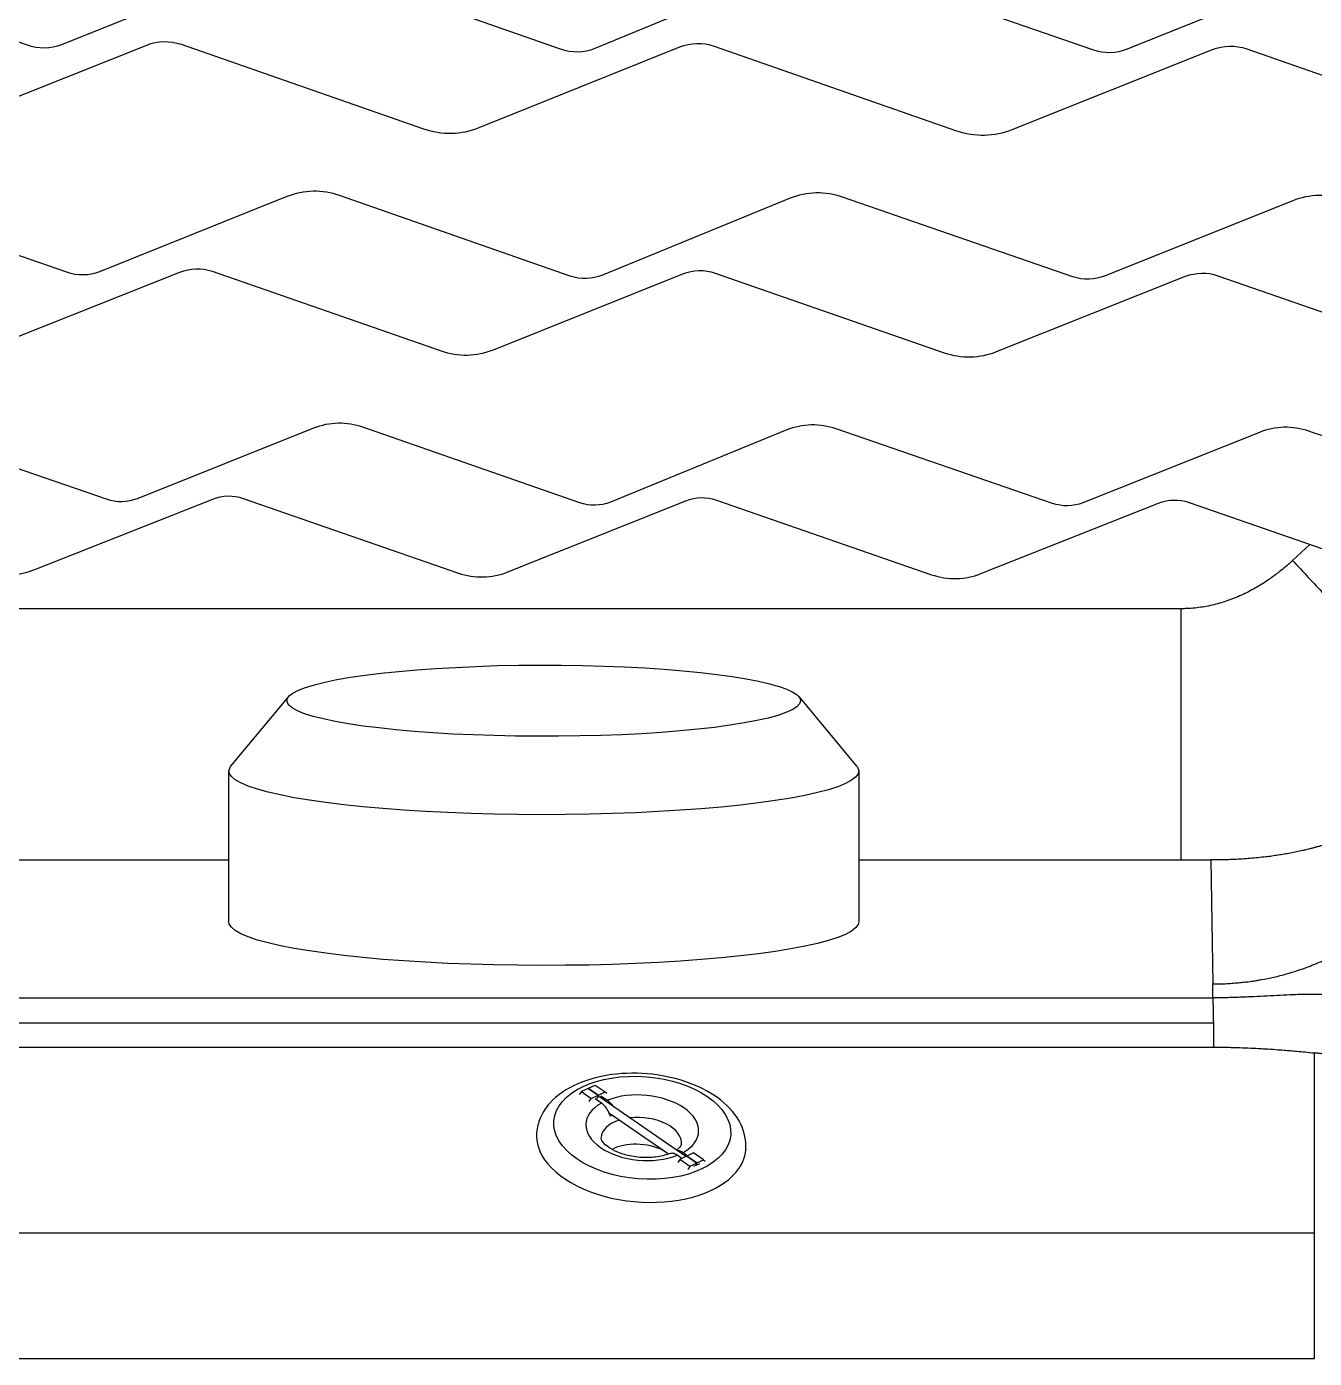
# Model space of a CAD drawing. Header units: inches. Extents: x 2 to 86, y -22 to 129.
# Drawn here: x 40.43 to 50.41, y 24.63 to 34.95 of the extents above; entities that cross this region are included whole.
import ezdxf

# ---------------------------------------------------------------- set-up
doc = ezdxf.new("R2010")
doc.units = ezdxf.units.IN
doc.header["$MEASUREMENT"] = 0
doc.layers.add('1', color=4, linetype='Continuous')
doc.layers.add('BDIM_CYAN', color=4, linetype='Continuous')

# ---------------------------------------------------------------- blocks, each defined once
blk = doc.blocks.new('suction fitg')
at = {"layer": 'BDIM_CYAN'}
for p, q in [((-78.508, 36.39), (-78.061, 36.928)), ((-74.107, 36.928), (-73.66, 36.39)), ((-78.524, 35.183), (-78.524, 36.352)), ((-73.644, 36.352), (-73.644, 35.183))]:
    blk.add_line(p, q, dxfattribs=at)
at = {"layer": 'BDIM_CYAN', "flags": 128}
for points in [[(-76.445, 37.168), (-76.28, 37.171), (-76.114, 37.172), (-75.947, 37.172), (-75.782, 37.169), (-75.618, 37.165), (-75.458, 37.158), (-75.302, 37.15), (-75.152, 37.14), (-75.008, 37.128), (-74.871, 37.115), (-74.744, 37.1), (-74.625, 37.084), (-74.517, 37.066), (-74.42, 37.048), (-74.334, 37.028), (-74.261, 37.007), (-74.201, 36.986), (-74.154, 36.963), (-74.12, 36.941), (-74.1, 36.918), (-74.094, 36.895), (-74.102, 36.872), (-74.124, 36.849), (-74.16, 36.826), (-74.209, 36.804), (-74.271, 36.783), (-74.346, 36.762), (-74.433, 36.742), (-74.532, 36.724), (-74.642, 36.706), (-74.761, 36.69), (-74.89, 36.676), (-75.028, 36.663), (-75.173, 36.651), (-75.324, 36.641), (-75.48, 36.633), (-75.641, 36.627), (-75.805, 36.623), (-75.971, 36.621), (-76.138, 36.621), (-76.304, 36.622), (-76.469, 36.626), (-76.631, 36.631), (-76.789, 36.638), (-76.942, 36.647), (-77.089, 36.658), (-77.23, 36.671), (-77.362, 36.685), (-77.485, 36.7), (-77.598, 36.717), (-77.701, 36.736), (-77.792, 36.755), (-77.872, 36.775), (-77.939, 36.796), (-77.992, 36.818), (-78.033, 36.841), (-78.06, 36.863), (-78.073, 36.886), (-78.072, 36.91), (-78.057, 36.933), (-78.028, 36.955), (-77.986, 36.978), (-77.93, 36.999), (-77.861, 37.02), (-77.78, 37.041), (-77.687, 37.06), (-77.583, 37.078), (-77.468, 37.095), (-77.343, 37.11), (-77.21, 37.124), (-77.069, 37.136), (-76.921, 37.147), (-76.766, 37.155), (-76.608, 37.162), (-76.445, 37.168)], [(-73.66, 36.39), (-73.653, 36.381), (-73.644, 36.356), (-73.649, 36.33), (-73.668, 36.305), (-73.7, 36.28), (-73.746, 36.255), (-73.806, 36.23), (-73.879, 36.207), (-73.964, 36.184), (-74.061, 36.163), (-74.17, 36.142), (-74.29, 36.122), (-74.42, 36.104), (-74.56, 36.087), (-74.709, 36.072), (-74.865, 36.059), (-75.028, 36.047), (-75.198, 36.037), (-75.372, 36.028), (-75.551, 36.022), (-75.732, 36.017), (-75.916, 36.014), (-76.1, 36.013), (-76.285, 36.015), (-76.468, 36.018), (-76.649, 36.023), (-76.827, 36.029), (-77.001, 36.038), (-77.169, 36.049), (-77.331, 36.061), (-77.487, 36.075), (-77.634, 36.09), (-77.772, 36.107), (-77.9, 36.126), (-78.018, 36.145), (-78.125, 36.166), (-78.22, 36.188), (-78.303, 36.211), (-78.374, 36.235), (-78.431, 36.259), (-78.475, 36.284), (-78.505, 36.309), (-78.521, 36.335), (-78.523, 36.36), (-78.511, 36.386), (-78.508, 36.39)], [(-73.644, 35.183), (-73.649, 35.162), (-73.668, 35.136), (-73.7, 35.111), (-73.746, 35.086), (-73.806, 35.062), (-73.879, 35.038), (-73.964, 35.016), (-74.061, 34.994), (-74.17, 34.973), (-74.29, 34.954), (-74.42, 34.936), (-74.56, 34.919), (-74.709, 34.904), (-74.865, 34.89), (-75.028, 34.878), (-75.198, 34.868), (-75.372, 34.86), (-75.551, 34.853), (-75.732, 34.848), (-75.916, 34.846), (-76.1, 34.845), (-76.285, 34.846), (-76.468, 34.849), (-76.649, 34.854), (-76.827, 34.861), (-77.001, 34.87), (-77.169, 34.88), (-77.331, 34.892), (-77.487, 34.906), (-77.634, 34.922), (-77.772, 34.939), (-77.9, 34.957), (-78.018, 34.977), (-78.125, 34.998), (-78.22, 35.02), (-78.303, 35.042), (-78.374, 35.066), (-78.431, 35.091), (-78.475, 35.115), (-78.505, 35.141), (-78.521, 35.166), (-78.524, 35.183)]]:
    blk.add_lwpolyline(points, dxfattribs=at)
blk = doc.blocks.new('TEMPPROB555555')
at = {"layer": '1', "extrusion": (8.32667e-17, 0.816497, 0.57735)}
for p, q in [((-0.318, 0.755), (-0.314, 0.757)), ((-0.065, 0.532), (-0.065, 0.548)), ((-0.065, 0.532), (-0.065, 0.438)), ((-0.016, 0.503), (-0.065, 0.532)), ((-0.022, 0.523), (0.022, 0.498)), ((-0.065, 0.438), (-0.016, 0.409)), ((-0.005, 0.509), (-0.016, 0.503)), ((-0.016, 0.503), (-0.016, 0.409)), ((-0.002, 0.507), (-0.013, 0.501)), ((-0.013, 0.501), (-0.013, 0.407)), ((-0.013, 0.501), (0.037, 0.473)), ((-0.007, 0.514), (-0.005, 0.509)), ((-0.005, 0.509), (-0.005, 0.506)), ((0.007, 0.506), (-0.002, 0.507)), ((0.037, 0.473), (0.037, 0.379)), ((0.037, 0.473), (0.065, 0.473)), ((-0.022, 0.369), (-0.022, 0.413)), ((-0.016, 0.409), (-0.013, 0.411)), ((-0.013, 0.407), (0.037, 0.379)), ((-0.009, 0.405), (-0.009, -0.405)), ((0.022, 0.387), (0.022, 0.344)), ((0.037, 0.379), (0.065, 0.379)), ((0.053, 0.282), (0.053, -0.273)), ((-0.065, -0.395), (-0.065, -0.379)), ((-0.016, -0.424), (-0.065, -0.395)), ((-0.065, -0.489), (-0.065, -0.395)), ((-0.022, -0.404), (-0.022, -0.344)), ((-0.012, -0.398), (-0.009, -0.406)), ((-0.008, -0.408), (-0.005, -0.418)), ((0.022, -0.369), (0.022, -0.429)), ((-0.016, -0.518), (-0.065, -0.489)), ((-0.005, -0.418), (-0.016, -0.424)), ((-0.016, -0.518), (-0.016, -0.424)), ((-0.013, -0.425), (-0.002, -0.419)), ((0.037, -0.454), (-0.013, -0.425)), ((-0.013, -0.519), (-0.013, -0.425)), ((-0.005, -0.421), (-0.005, -0.418)), ((-0.002, -0.419), (0.015, -0.421)), ((0.018, -0.421), (0.022, -0.422)), ((0.065, -0.454), (0.037, -0.454)), ((0.037, -0.548), (0.037, -0.454)), ((-0.013, -0.516), (-0.016, -0.518)), ((-0.013, -0.519), (0.037, -0.548)), ((0.037, -0.548), (0.065, -0.548)), ((0.495, -0.653), (0.498, -0.651))]:
    blk.add_line(p, q, dxfattribs=at)
at = {"layer": '1'}
for centre, major_axis, start_param, end_param in [((0.092, 0.053), (0.406, -0.704), 2.356194, 3.141593), ((0.092, 0.053), (0.406, -0.704), 0, 2.356194), ((0, 0), (-0.219, 0.379), -0.714362, 2.285158), ((0.088, 0.051), (-0.156, 0.271), 0, 1.899196), ((0, 0), (-0.219, 0.379), 2.426992, 5.42699), ((0.261, 0.151), (-0.149, 0.259), 0.951605, 2.403948), ((0.088, 0.051), (-0.156, 0.271), 2.194818, 3.141593), ((0.044, 0.025), (-0.165, 0.285), 2.395012, 2.450246)]:
    blk.add_ellipse(centre, major_axis=major_axis, ratio=0.57735, start_param=start_param, end_param=end_param, dxfattribs=at)
blk.add_ellipse((0, 0), major_axis=(-0.344, 0.595), ratio=0.57735, dxfattribs=at)
for points, knots in [([(-0.318, 0.755), (-0.376, 0.721), (-0.422, 0.672), (-0.495, 0.545), (-0.516, 0.465), (-0.527, 0.294), (-0.517, 0.204), (-0.471, 0.016), (-0.434, -0.08), (-0.335, -0.265), (-0.275, -0.351), (-0.141, -0.499), (-0.071, -0.559), (0.084, -0.655), (0.167, -0.688), (0.297, -0.704), (0.342, -0.703), (0.425, -0.686), (0.461, -0.672), (0.495, -0.653)], [0, 0, 0, 0, 0.271623, 0.271623, 0.580145, 0.580145, 0.881972, 0.881972, 1.19265, 1.19265, 1.509274, 1.509274, 1.807319, 1.807319, 2.133768, 2.133768, 2.315176, 2.315176, 2.473214, 2.473214, 2.473214, 2.473214]), ([(-0.068, 0.322), (-0.061, 0.325), (-0.051, 0.326), (-0.029, 0.323), (-0.02, 0.321), (-0.009, 0.317)], [0, 0, 0, 0, 0.2243789, 0.2243789, 0.3591275, 0.3591275, 0.3591275, 0.3591275]), ([(-0.009, 0.323), (-0.011, 0.327), (-0.014, 0.33), (-0.019, 0.343), (-0.022, 0.356), (-0.022, 0.369)], [0.49154017, 0.49154017, 0.49154017, 0.49154017, 0.50971908, 0.50971908, 0.55617109, 0.55617109, 0.55617109, 0.55617109]), ([(0.022, 0.344), (0.022, 0.331), (0.024, 0.318), (0.032, 0.3), (0.039, 0.293), (0.045, 0.288)], [0.18530761, 0.18530761, 0.18530761, 0.18530761, 0.23175845, 0.23175845, 0.2731486, 0.2731486, 0.2731486, 0.2731486]), ([(0.045, 0.288), (0.059, 0.278), (0.074, 0.267), (0.115, 0.23), (0.142, 0.2), (0.19, 0.133), (0.211, 0.096), (0.244, 0.022), (0.256, -0.014), (0.27, -0.078), (0.273, -0.107), (0.272, -0.153), (0.27, -0.172), (0.262, -0.197), (0.257, -0.206), (0.249, -0.216), (0.247, -0.218), (0.245, -0.22)], [0.570407, 0.570407, 0.570407, 0.570407, 0.723241, 0.723241, 1.007309, 1.007309, 1.295998, 1.295998, 1.567709, 1.567709, 1.811716, 1.811716, 2.030079, 2.030079, 2.219126, 2.219126, 2.355731, 2.355731, 2.355731, 2.355731]), ([(-0.022, -0.344), (-0.022, -0.331), (-0.019, -0.315), (-0.014, -0.295), (-0.011, -0.289), (-0.009, -0.283)], [0.18530888, 0.18530888, 0.18530888, 0.18530888, 0.23176088, 0.23176088, 0.24993979, 0.24993979, 0.24993979, 0.24993979]), ([(0.066, -0.255), (0.059, -0.264), (0.053, -0.273), (0.04, -0.295), (0.033, -0.312), (0.024, -0.34), (0.022, -0.356), (0.022, -0.369)], [0.4331987, 0.4331987, 0.4331987, 0.4331987, 0.4632898, 0.4632898, 0.5097148, 0.5097148, 0.5561656, 0.5561656, 0.5561656, 0.5561656])]:
    blk.add_open_spline(points, degree=3, knots=knots, dxfattribs=at)
blk = doc.blocks.new('2020 RHYTHM')
at = {"layer": 'BDIM_CYAN', "color": 3}
for p, q in [((48.001, 29.952), (47.867, 29.827)), ((47.004, 29.453), (36.635, 29.453)), ((36.635, 27.507), (39.625, 27.507)), ((44.505, 27.507), (47.004, 27.507)), ((47.233, 27.507), (47.248, 26.546)), ((37.738, 26.437), (47.25, 26.437)), ((47.253, 26.243), (37.738, 26.243)), ((37.738, 26.056), (47.253, 26.056)), ((48.036, 24.617), (48.036, 26.011)), ((37.738, 24.617), (48.036, 24.617)), ((48.036, 23.644), (48.036, 24.617)), ((37.738, 23.644), (48.036, 23.644))]:
    blk.add_line(p, q, dxfattribs=at)
for points, knots in [([(53.588, 34.09), (53.133, 34.248), (52.694, 34.4), (52.694, 34.4), (52.555, 34.449), (52.4, 34.445), (52.263, 34.39), (52.263, 34.39), (50.717, 33.759), (50.717, 33.759), (50.633, 33.725), (50.537, 33.723), (50.451, 33.753), (50.451, 33.753), (48.557, 34.417), (48.557, 34.417), (48.418, 34.466), (48.263, 34.462), (48.126, 34.408), (48.126, 34.408), (46.586, 33.789), (46.586, 33.789), (46.502, 33.755), (46.406, 33.753), (46.32, 33.783), (46.32, 33.783), (44.43, 34.438), (44.43, 34.438), (44.291, 34.487), (44.136, 34.483), (44, 34.429), (44, 34.429), (42.46, 33.794), (42.46, 33.794), (42.376, 33.76), (42.28, 33.758), (42.194, 33.789), (42.194, 33.789), (40.3, 34.452), (40.3, 34.452), (40.161, 34.501), (40.005, 34.498), (39.869, 34.443), (39.869, 34.443), (38.329, 33.824), (38.329, 33.824), (38.244, 33.791), (38.149, 33.789), (38.063, 33.819), (38.063, 33.819), (36.173, 34.473), (36.173, 34.473), (36.034, 34.522), (35.879, 34.519), (35.742, 34.464), (35.742, 34.464), (34.196, 33.832), (34.196, 33.832), (34.112, 33.799), (34.016, 33.797), (33.93, 33.827), (33.93, 33.827), (32.036, 34.49), (32.036, 34.49), (31.897, 34.539), (31.742, 34.536), (31.605, 34.481), (31.605, 34.481), (30.575, 34.067), (30.2, 33.917)], [0.0944636, 0.0944636, 0.0944636, 0.0944636, 0.1014493, 0.1014493, 0.1014493, 0.115942, 0.115942, 0.115942, 0.1304348, 0.1304348, 0.1304348, 0.1449275, 0.1449275, 0.1449275, 0.1594203, 0.1594203, 0.1594203, 0.173913, 0.173913, 0.173913, 0.1884058, 0.1884058, 0.1884058, 0.2028986, 0.2028986, 0.2028986, 0.2173913, 0.2173913, 0.2173913, 0.2318841, 0.2318841, 0.2318841, 0.2463768, 0.2463768, 0.2463768, 0.2608696, 0.2608696, 0.2608696, 0.2753623, 0.2753623, 0.2753623, 0.2898551, 0.2898551, 0.2898551, 0.3043478, 0.3043478, 0.3043478, 0.3188406, 0.3188406, 0.3188406, 0.3333333, 0.3333333, 0.3333333, 0.3478261, 0.3478261, 0.3478261, 0.3623188, 0.3623188, 0.3623188, 0.3768116, 0.3768116, 0.3768116, 0.3913043, 0.3913043, 0.3913043, 0.4057971, 0.4057971, 0.4057971, 0.4176485, 0.4176485, 0.4176485, 0.4176485]), ([(30.4, 33.73), (30.59, 33.806), (30.725, 33.859), (30.725, 33.859), (30.809, 33.893), (30.905, 33.895), (30.991, 33.865), (30.991, 33.865), (32.87, 33.21), (32.87, 33.21), (33.009, 33.161), (33.164, 33.165), (33.3, 33.219), (33.3, 33.219), (34.862, 33.842), (34.862, 33.842), (34.946, 33.876), (35.042, 33.878), (35.127, 33.848), (35.127, 33.848), (37.007, 33.193), (37.007, 33.193), (37.146, 33.144), (37.301, 33.148), (37.437, 33.202), (37.437, 33.202), (38.989, 33.821), (38.989, 33.821), (39.073, 33.855), (39.168, 33.857), (39.254, 33.827), (39.254, 33.827), (41.134, 33.172), (41.134, 33.172), (41.273, 33.123), (41.428, 33.127), (41.564, 33.181), (41.564, 33.181), (43.119, 33.807), (43.119, 33.807), (43.203, 33.841), (43.299, 33.843), (43.385, 33.813), (43.385, 33.813), (45.264, 33.157), (45.264, 33.157), (45.404, 33.109), (45.558, 33.112), (45.694, 33.167), (45.694, 33.167), (47.246, 33.786), (47.246, 33.786), (47.33, 33.82), (47.426, 33.822), (47.512, 33.792), (47.512, 33.792), (49.391, 33.136), (49.391, 33.136), (49.53, 33.088), (49.685, 33.091), (49.821, 33.146), (49.821, 33.146), (51.383, 33.769), (51.383, 33.769), (51.467, 33.803), (51.563, 33.805), (51.648, 33.775), (51.648, 33.775), (52.282, 33.554), (52.814, 33.368)], [0.5754388, 0.5754388, 0.5754388, 0.5754388, 0.5797101, 0.5797101, 0.5797101, 0.5942029, 0.5942029, 0.5942029, 0.6086957, 0.6086957, 0.6086957, 0.6231884, 0.6231884, 0.6231884, 0.6376812, 0.6376812, 0.6376812, 0.6521739, 0.6521739, 0.6521739, 0.6666667, 0.6666667, 0.6666667, 0.6811594, 0.6811594, 0.6811594, 0.6956522, 0.6956522, 0.6956522, 0.7101449, 0.7101449, 0.7101449, 0.7246377, 0.7246377, 0.7246377, 0.7391304, 0.7391304, 0.7391304, 0.7536232, 0.7536232, 0.7536232, 0.7681159, 0.7681159, 0.7681159, 0.7826087, 0.7826087, 0.7826087, 0.7971014, 0.7971014, 0.7971014, 0.8115942, 0.8115942, 0.8115942, 0.826087, 0.826087, 0.826087, 0.8405797, 0.8405797, 0.8405797, 0.8550725, 0.8550725, 0.8550725, 0.8695652, 0.8695652, 0.8695652, 0.884058, 0.884058, 0.884058, 0.8924738, 0.8924738, 0.8924738, 0.8924738]), ([(52.03, 32.637), (51.943, 32.644), (51.854, 32.63), (51.773, 32.598), (51.773, 32.598), (50.314, 32.003), (50.314, 32.003), (50.234, 31.971), (50.144, 31.969), (50.063, 31.998), (50.063, 31.998), (48.275, 32.623), (48.275, 32.623), (48.143, 32.669), (47.997, 32.666), (47.868, 32.614), (47.868, 32.614), (46.414, 32.032), (46.414, 32.032), (46.335, 32), (46.245, 31.998), (46.163, 32.026), (46.163, 32.026), (44.38, 32.643), (44.38, 32.643), (44.249, 32.689), (44.102, 32.685), (43.973, 32.634), (43.973, 32.634), (42.52, 32.037), (42.52, 32.037), (42.441, 32.005), (42.35, 32.003), (42.269, 32.031), (42.269, 32.031), (40.482, 32.656), (40.482, 32.656), (40.35, 32.702), (40.204, 32.699), (40.075, 32.647), (40.075, 32.647), (38.621, 32.065), (38.621, 32.065), (38.542, 32.033), (38.451, 32.031), (38.37, 32.06), (38.37, 32.06), (36.587, 32.676), (36.587, 32.676), (36.455, 32.722), (36.309, 32.719), (36.18, 32.667), (36.18, 32.667), (34.721, 32.073), (34.721, 32.073), (34.641, 32.041), (34.551, 32.039), (34.47, 32.067), (34.47, 32.067), (32.682, 32.692), (32.682, 32.692), (32.551, 32.738), (32.404, 32.735), (32.276, 32.683), (32.276, 32.683), (32.034, 32.587), (31.749, 32.472)], [0.1067763, 0.1067763, 0.1067763, 0.1067763, 0.115942, 0.115942, 0.115942, 0.1304348, 0.1304348, 0.1304348, 0.1449275, 0.1449275, 0.1449275, 0.1594203, 0.1594203, 0.1594203, 0.173913, 0.173913, 0.173913, 0.1884058, 0.1884058, 0.1884058, 0.2028986, 0.2028986, 0.2028986, 0.2173913, 0.2173913, 0.2173913, 0.2318841, 0.2318841, 0.2318841, 0.2463768, 0.2463768, 0.2463768, 0.2608696, 0.2608696, 0.2608696, 0.2753623, 0.2753623, 0.2753623, 0.2898551, 0.2898551, 0.2898551, 0.3043478, 0.3043478, 0.3043478, 0.3188406, 0.3188406, 0.3188406, 0.3333333, 0.3333333, 0.3333333, 0.3478261, 0.3478261, 0.3478261, 0.3623188, 0.3623188, 0.3623188, 0.3768116, 0.3768116, 0.3768116, 0.3913043, 0.3913043, 0.3913043, 0.4057971, 0.4057971, 0.4057971, 0.4116985, 0.4116985, 0.4116985, 0.4116985]), ([(32.411, 31.855), (32.904, 31.683), (33.469, 31.487), (33.469, 31.487), (33.601, 31.441), (33.747, 31.444), (33.875, 31.496), (33.875, 31.496), (35.349, 32.082), (35.349, 32.082), (35.429, 32.114), (35.519, 32.116), (35.6, 32.088), (35.6, 32.088), (37.374, 31.47), (37.374, 31.47), (37.505, 31.425), (37.651, 31.428), (37.78, 31.479), (37.78, 31.479), (39.244, 32.062), (39.244, 32.062), (39.324, 32.094), (39.414, 32.096), (39.495, 32.068), (39.495, 32.068), (41.269, 31.451), (41.269, 31.451), (41.4, 31.405), (41.546, 31.408), (41.675, 31.46), (41.675, 31.46), (43.143, 32.049), (43.143, 32.049), (43.222, 32.08), (43.312, 32.082), (43.393, 32.054), (43.393, 32.054), (45.167, 31.437), (45.167, 31.437), (45.299, 31.391), (45.445, 31.395), (45.573, 31.446), (45.573, 31.446), (47.038, 32.029), (47.038, 32.029), (47.117, 32.06), (47.207, 32.063), (47.288, 32.034), (47.288, 32.034), (49.062, 31.417), (49.062, 31.417), (49.193, 31.371), (49.339, 31.375), (49.468, 31.426), (49.468, 31.426), (50.942, 32.013), (50.942, 32.013), (51.021, 32.044), (51.112, 32.046), (51.193, 32.018), (51.193, 32.018), (51.24, 32.002), (51.319, 31.974)], [0.6005102, 0.6005102, 0.6005102, 0.6005102, 0.6086957, 0.6086957, 0.6086957, 0.6231884, 0.6231884, 0.6231884, 0.6376812, 0.6376812, 0.6376812, 0.6521739, 0.6521739, 0.6521739, 0.6666667, 0.6666667, 0.6666667, 0.6811594, 0.6811594, 0.6811594, 0.6956522, 0.6956522, 0.6956522, 0.7101449, 0.7101449, 0.7101449, 0.7246377, 0.7246377, 0.7246377, 0.7391304, 0.7391304, 0.7391304, 0.7536232, 0.7536232, 0.7536232, 0.7681159, 0.7681159, 0.7681159, 0.7826087, 0.7826087, 0.7826087, 0.7971014, 0.7971014, 0.7971014, 0.8115942, 0.8115942, 0.8115942, 0.826087, 0.826087, 0.826087, 0.8405797, 0.8405797, 0.8405797, 0.8550725, 0.8550725, 0.8550725, 0.8695652, 0.8695652, 0.8695652, 0.884058, 0.884058, 0.884058, 0.8864226, 0.8864226, 0.8864226, 0.8864226]), ([(49.52, 30.296), (49.104, 30.441), (47.993, 30.829), (47.993, 30.829), (47.869, 30.872), (47.731, 30.869), (47.61, 30.82), (47.61, 30.82), (46.243, 30.274), (46.243, 30.274), (46.168, 30.245), (46.083, 30.243), (46.007, 30.269), (46.007, 30.269), (44.33, 30.847), (44.33, 30.847), (44.206, 30.89), (44.068, 30.887), (43.947, 30.839), (43.947, 30.839), (42.581, 30.279), (42.581, 30.279), (42.506, 30.249), (42.421, 30.247), (42.344, 30.274), (42.344, 30.274), (40.663, 30.86), (40.663, 30.86), (40.54, 30.903), (40.402, 30.9), (40.281, 30.852), (40.281, 30.852), (38.914, 30.306), (38.914, 30.306), (38.839, 30.276), (38.754, 30.274), (38.677, 30.301), (38.677, 30.301), (37, 30.879), (37, 30.879), (36.877, 30.922), (36.739, 30.919), (36.618, 30.87), (36.618, 30.87), (35.246, 30.313), (35.246, 30.313), (35.171, 30.283), (35.086, 30.281), (35.009, 30.308), (35.009, 30.308), (33.943, 30.68), (33.509, 30.831)], [0.1476377, 0.1476377, 0.1476377, 0.1476377, 0.1594203, 0.1594203, 0.1594203, 0.173913, 0.173913, 0.173913, 0.1884058, 0.1884058, 0.1884058, 0.2028986, 0.2028986, 0.2028986, 0.2173913, 0.2173913, 0.2173913, 0.2318841, 0.2318841, 0.2318841, 0.2463768, 0.2463768, 0.2463768, 0.2608696, 0.2608696, 0.2608696, 0.2753623, 0.2753623, 0.2753623, 0.2898551, 0.2898551, 0.2898551, 0.3043478, 0.3043478, 0.3043478, 0.3188406, 0.3188406, 0.3188406, 0.3333333, 0.3333333, 0.3333333, 0.3478261, 0.3478261, 0.3478261, 0.3623188, 0.3623188, 0.3623188, 0.3768116, 0.3768116, 0.3768116, 0.3883539, 0.3883539, 0.3883539, 0.3883539]), ([(34.587, 29.826), (34.936, 29.964), (35.837, 30.322), (35.837, 30.322), (35.911, 30.351), (35.996, 30.353), (36.072, 30.327), (36.072, 30.327), (37.741, 29.748), (37.741, 29.748), (37.864, 29.705), (38.001, 29.708), (38.122, 29.757), (38.122, 29.757), (39.5, 30.303), (39.5, 30.303), (39.574, 30.333), (39.659, 30.335), (39.735, 30.308), (39.735, 30.308), (41.404, 29.729), (41.404, 29.729), (41.527, 29.687), (41.664, 29.69), (41.785, 29.738), (41.785, 29.738), (43.166, 30.29), (43.166, 30.29), (43.241, 30.32), (43.325, 30.322), (43.402, 30.295), (43.402, 30.295), (45.07, 29.717), (45.07, 29.717), (45.194, 29.674), (45.331, 29.677), (45.452, 29.725), (45.452, 29.725), (46.829, 30.272), (46.829, 30.272), (46.904, 30.301), (46.988, 30.303), (47.065, 30.277), (47.065, 30.277), (48.733, 29.698), (48.733, 29.698), (48.771, 29.685), (48.81, 29.676), (48.849, 29.672)], [0.626001, 0.626001, 0.626001, 0.626001, 0.6376812, 0.6376812, 0.6376812, 0.6521739, 0.6521739, 0.6521739, 0.6666667, 0.6666667, 0.6666667, 0.6811594, 0.6811594, 0.6811594, 0.6956522, 0.6956522, 0.6956522, 0.7101449, 0.7101449, 0.7101449, 0.7246377, 0.7246377, 0.7246377, 0.7391304, 0.7391304, 0.7391304, 0.7536232, 0.7536232, 0.7536232, 0.7681159, 0.7681159, 0.7681159, 0.7826087, 0.7826087, 0.7826087, 0.7971014, 0.7971014, 0.7971014, 0.8115942, 0.8115942, 0.8115942, 0.826087, 0.826087, 0.826087, 0.8405797, 0.8405797, 0.8405797, 0.8450148, 0.8450148, 0.8450148, 0.8450148]), ([(47.867, 29.827), (47.86, 29.82), (47.845, 29.807), (47.815, 29.78), (47.784, 29.754), (47.752, 29.73), (47.728, 29.711), (47.711, 29.699), (47.701, 29.692), (47.697, 29.689), (47.69, 29.684), (47.667, 29.668), (47.629, 29.643), (47.578, 29.613), (47.525, 29.584), (47.452, 29.549), (47.378, 29.519), (47.301, 29.495), (47.243, 29.48), (47.184, 29.468), (47.124, 29.46), (47.074, 29.455), (47.034, 29.454), (47.014, 29.453), (47.004, 29.453)], [0, 0, 0, 0, 0.03125, 0.0625, 0.125, 0.15625, 0.1875, 0.21875, 0.222656, 0.226562, 0.234375, 0.25, 0.3125, 0.375, 0.4375, 0.5, 0.625, 0.6875, 0.75, 0.8125, 0.875, 0.9375, 0.96875, 1, 1, 1, 1]), ([(48.818, 28.012), (48.812, 28.006), (48.8, 27.996), (48.782, 27.98), (48.764, 27.964), (48.745, 27.949), (48.726, 27.934), (48.707, 27.92), (48.688, 27.905), (48.668, 27.891), (48.649, 27.878), (48.629, 27.864), (48.609, 27.851), (48.588, 27.838), (48.568, 27.825), (48.547, 27.813), (48.527, 27.801), (48.506, 27.789), (48.485, 27.777), (48.463, 27.766), (48.442, 27.755), (48.421, 27.744), (48.399, 27.734), (48.377, 27.724), (48.355, 27.714), (48.333, 27.704), (48.311, 27.695), (48.289, 27.686), (48.266, 27.677), (48.244, 27.668), (48.221, 27.66), (48.199, 27.652), (48.176, 27.644), (48.153, 27.636), (48.13, 27.629), (48.107, 27.622), (48.084, 27.615), (48.061, 27.609), (48.038, 27.602), (48.015, 27.596), (47.991, 27.59), (47.968, 27.585), (47.944, 27.579), (47.921, 27.574), (47.897, 27.569), (47.874, 27.564), (47.85, 27.559), (47.826, 27.555), (47.803, 27.551), (47.779, 27.547), (47.755, 27.543), (47.731, 27.54), (47.707, 27.536), (47.683, 27.533), (47.647, 27.529), (47.599, 27.523), (47.538, 27.518), (47.477, 27.513), (47.417, 27.51), (47.356, 27.508), (47.295, 27.507), (47.254, 27.507), (47.233, 27.507)], [0, 0, 0, 0, 0.014149, 0.028298, 0.042447, 0.056597, 0.070747, 0.084898, 0.099049, 0.1132, 0.127351, 0.141501, 0.155652, 0.169804, 0.183955, 0.198107, 0.212259, 0.226412, 0.240565, 0.254717, 0.26887, 0.283022, 0.297175, 0.311327, 0.32548, 0.339632, 0.353784, 0.367935, 0.382085, 0.396235, 0.410383, 0.424532, 0.438681, 0.452829, 0.466978, 0.481127, 0.495277, 0.509426, 0.523576, 0.537727, 0.551878, 0.56603, 0.580182, 0.594334, 0.608487, 0.622639, 0.636791, 0.650943, 0.665095, 0.679247, 0.693399, 0.707551, 0.721703, 0.735854, 0.750005, 0.785718, 0.821429, 0.857141, 0.892854, 0.928569, 0.964285, 1, 1, 1, 1]), ([(47.004, 27.507), (47.023, 27.507), (47.06, 27.507), (47.116, 27.507), (47.175, 27.507), (47.214, 27.507), (47.233, 27.507)], [0, 0, 0, 0, 0.2406797, 0.4875685, 0.7406732, 1, 1, 1, 1]), ([(47.248, 26.546), (47.258, 26.546), (47.276, 26.546), (47.304, 26.546), (47.331, 26.547), (47.357, 26.548), (47.383, 26.55), (47.408, 26.552), (47.432, 26.554), (47.456, 26.556), (47.479, 26.558), (47.502, 26.561), (47.524, 26.563), (47.545, 26.566), (47.566, 26.569), (47.586, 26.572), (47.605, 26.576), (47.684, 26.589), (47.813, 26.619), (47.973, 26.671), (48.105, 26.726), (48.219, 26.781), (48.306, 26.831), (48.371, 26.871), (48.415, 26.901), (48.459, 26.931), (48.502, 26.963), (48.544, 26.997), (48.587, 27.032), (48.614, 27.057), (48.628, 27.069)], [0, 0, 0, 0, 0.018649, 0.036888, 0.054719, 0.072145, 0.089167, 0.105788, 0.122009, 0.137831, 0.153254, 0.168279, 0.182905, 0.197133, 0.210961, 0.224391, 0.237422, 0.250054, 0.382879, 0.499979, 0.58433, 0.667547, 0.749976, 0.784695, 0.819738, 0.855086, 0.890733, 0.92673, 0.963145, 1, 1, 1, 1]), ([(47.25, 26.437), (47.25, 26.447), (47.249, 26.468), (47.249, 26.504), (47.248, 26.53), (47.248, 26.546)], [0, 0, 0, 0, 0.264003, 0.571363, 1, 1, 1, 1]), ([(48.463, 26.427), (48.455, 26.428), (48.437, 26.432), (48.408, 26.436), (48.376, 26.441), (48.341, 26.446), (48.303, 26.45), (48.262, 26.455), (48.218, 26.458), (48.16, 26.462), (48.092, 26.465), (48.015, 26.465), (47.943, 26.464), (47.863, 26.462), (47.772, 26.457), (47.67, 26.452), (47.588, 26.448), (47.529, 26.445), (47.49, 26.443), (47.448, 26.442), (47.402, 26.44), (47.354, 26.439), (47.303, 26.438), (47.268, 26.437), (47.25, 26.437)], [0, 0, 0, 0, 0.021993, 0.046616, 0.073877, 0.103784, 0.136344, 0.171565, 0.209455, 0.250019, 0.318882, 0.383543, 0.443935, 0.500018, 0.583511, 0.666841, 0.750003, 0.778715, 0.809757, 0.843128, 0.878833, 0.916878, 0.957267, 1, 1, 1, 1]), ([(47.25, 26.437), (47.25, 26.437), (47.25, 26.435), (47.25, 26.433), (47.25, 26.43), (47.25, 26.427), (47.25, 26.423), (47.25, 26.42), (47.25, 26.416), (47.25, 26.411), (47.25, 26.407), (47.25, 26.402), (47.25, 26.397), (47.25, 26.393), (47.25, 26.387), (47.251, 26.382), (47.251, 26.377), (47.251, 26.372), (47.251, 26.364), (47.251, 26.353), (47.251, 26.338), (47.252, 26.322), (47.252, 26.307), (47.252, 26.292), (47.252, 26.276), (47.253, 26.259), (47.253, 26.248), (47.253, 26.243)], [0, 0, 0, 0, 0.032355, 0.064391, 0.096102, 0.127476, 0.158505, 0.189179, 0.219488, 0.249417, 0.27895, 0.30807, 0.336758, 0.364995, 0.392758, 0.420075, 0.447015, 0.473647, 0.500032, 0.553748, 0.625022, 0.699368, 0.750017, 0.811497, 0.875006, 0.937543, 1, 1, 1, 1]), ([(47.253, 26.243), (47.253, 26.24), (47.253, 26.235), (47.253, 26.225), (47.253, 26.212), (47.253, 26.196), (47.253, 26.174), (47.253, 26.151), (47.253, 26.133), (47.253, 26.123), (47.253, 26.115), (47.253, 26.106), (47.253, 26.097), (47.253, 26.089), (47.253, 26.081), (47.253, 26.073), (47.253, 26.066), (47.253, 26.061), (47.253, 26.058), (47.253, 26.056)], [0, 0, 0, 0, 0.027108, 0.065885, 0.116108, 0.177477, 0.25004, 0.385963, 0.46928, 0.49992, 0.545465, 0.593221, 0.643288, 0.695793, 0.750878, 0.8087, 0.869405, 0.933132, 1, 1, 1, 1]), ([(47.253, 26.056), (47.259, 26.056), (47.272, 26.056), (47.291, 26.056), (47.309, 26.056), (47.325, 26.056), (47.34, 26.056), (47.366, 26.055), (47.404, 26.054), (47.468, 26.052), (47.552, 26.049), (47.645, 26.044), (47.731, 26.038), (47.795, 26.033), (47.849, 26.029), (47.903, 26.024), (47.966, 26.018), (48.011, 26.014), (48.036, 26.011)], [0, 0, 0, 0, 0.024578, 0.047633, 0.069179, 0.089231, 0.107799, 0.124895, 0.184597, 0.249908, 0.361484, 0.499933, 0.605606, 0.688927, 0.749952, 0.818208, 0.901524, 1, 1, 1, 1]), ([(48.336, 25.958), (48.327, 25.96), (48.309, 25.965), (48.282, 25.971), (48.255, 25.977), (48.228, 25.983), (48.2, 25.988), (48.173, 25.993), (48.146, 25.997), (48.118, 26.001), (48.091, 26.005), (48.063, 26.008), (48.045, 26.01), (48.036, 26.011)], [0, 0, 0, 0, 0.090886, 0.181782, 0.272686, 0.363596, 0.454511, 0.545428, 0.636346, 0.727263, 0.818178, 0.909091, 1, 1, 1, 1])]:
    blk.add_open_spline(points, degree=3, knots=knots, dxfattribs=at)
for points in [[(47.867, 29.827), (47.948, 29.74), (48.111, 29.565), (48.347, 29.312), (48.568, 29.075), (48.767, 28.862), (48.936, 28.68), (49.072, 28.535), (49.169, 28.431), (49.206, 28.391), (49.218, 28.379)], [(47.004, 27.507), (47.004, 27.533), (47.004, 27.603), (47.004, 27.759), (47.004, 27.962), (47.004, 28.207), (47.004, 28.487), (47.004, 28.794), (47.004, 29.119), (47.004, 29.342), (47.004, 29.453)]]:
    blk.add_open_spline(points, degree=3, dxfattribs=at)
at = {"layer": '1'}
blk.add_blockref('suction fitg', (118.149, -8.156), dxfattribs=at)
at = {"layer": '1', "rotation": 235.4125447608654}
blk.add_blockref('TEMPPROB555555', (42.828, 25.431), dxfattribs=at)

msp = doc.modelspace()

# ---------------------------------------------------------------- block references
msp.add_blockref('2020 RHYTHM', (2.373, 0.985))

doc.saveas('drawing.dxf')
